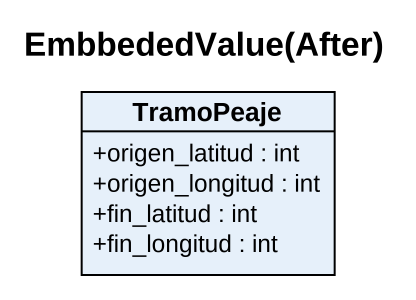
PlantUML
@startuml
title EmbbededValue(After)
hide circle
hide empty members
skinparam classAttributeIconSize 0
class TramoPeaje {
  +origen_latitud : int
  +origen_longitud : int
  +fin_latitud : int
  +fin_longitud : int
}
@enduml
